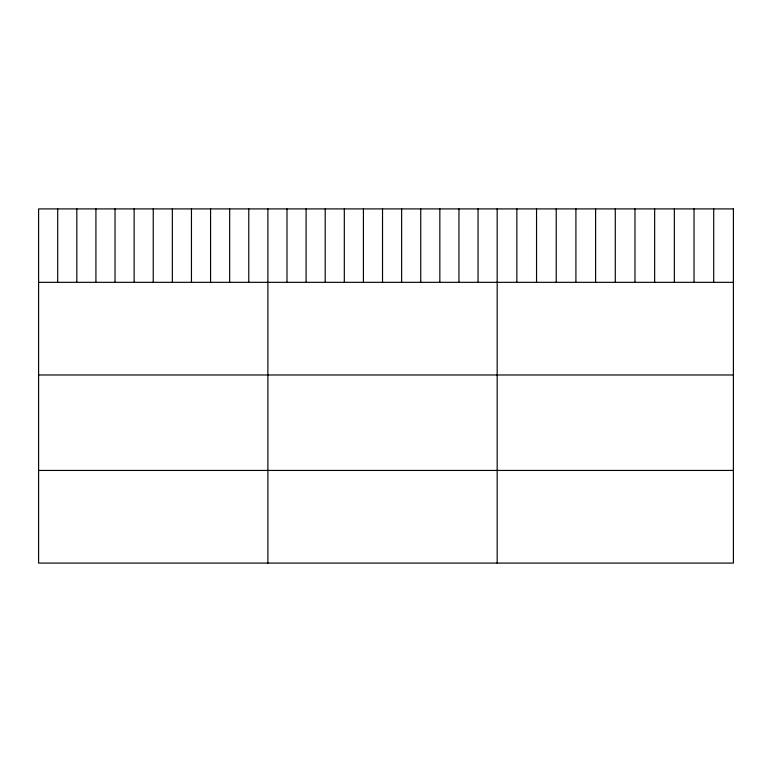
<?xml version="1.0" encoding="UTF-8"?>
<svg xmlns="http://www.w3.org/2000/svg" width="772" height="772" viewBox="0 0 772 772"><rect width="100%" height="100%" fill="white"/><g stroke="black" fill="none" stroke-linecap="round" stroke-linejoin="round"><path stroke-width="1.16" d="M38.6 282.33L733.4 282.33M38.6 374.98L733.4 374.98M38.6 470.438L733.4 470.438M713.714 208.913L713.714 282.33M694.028 208.913L694.028 282.33M674.342 208.913L674.342 282.33M654.656 208.913L654.656 282.33M634.97 208.913L634.97 282.33M615.284 208.913L615.284 282.33M595.598 208.913L595.598 282.33M575.912 208.913L575.912 282.33M556.226 208.913L556.226 282.33M536.54 208.913L536.54 282.33M516.854 208.913L516.854 282.33M497.168 208.913L497.168 563.087M478.061 208.913L478.061 282.33M458.954 208.913L458.954 282.33M439.847 208.913L439.847 282.33M420.74 208.913L420.74 282.33M401.633 208.913L401.633 282.33M382.526 208.913L382.526 282.33M363.419 208.913L363.419 282.33M344.312 208.913L344.312 282.33M325.205 208.913L325.205 282.33M306.098 208.913L306.098 282.33M286.991 208.913L286.991 282.33M267.884 208.913L267.884 563.087M248.777 208.913L248.777 282.33M229.67 208.913L229.67 282.33M210.563 208.913L210.563 282.33M191.456 208.913L191.456 282.33M172.349 208.913L172.349 282.33M153.242 208.913L153.242 282.33M134.135 208.913L134.135 282.33M115.028 208.913L115.028 282.33M95.921 208.913L95.921 282.33M76.814 208.913L76.814 282.33M57.707 208.913L57.707 282.33M733.4 208.913L38.6 208.913L38.6 563.087L733.4 563.087L733.4 208.913"/></g></svg>
